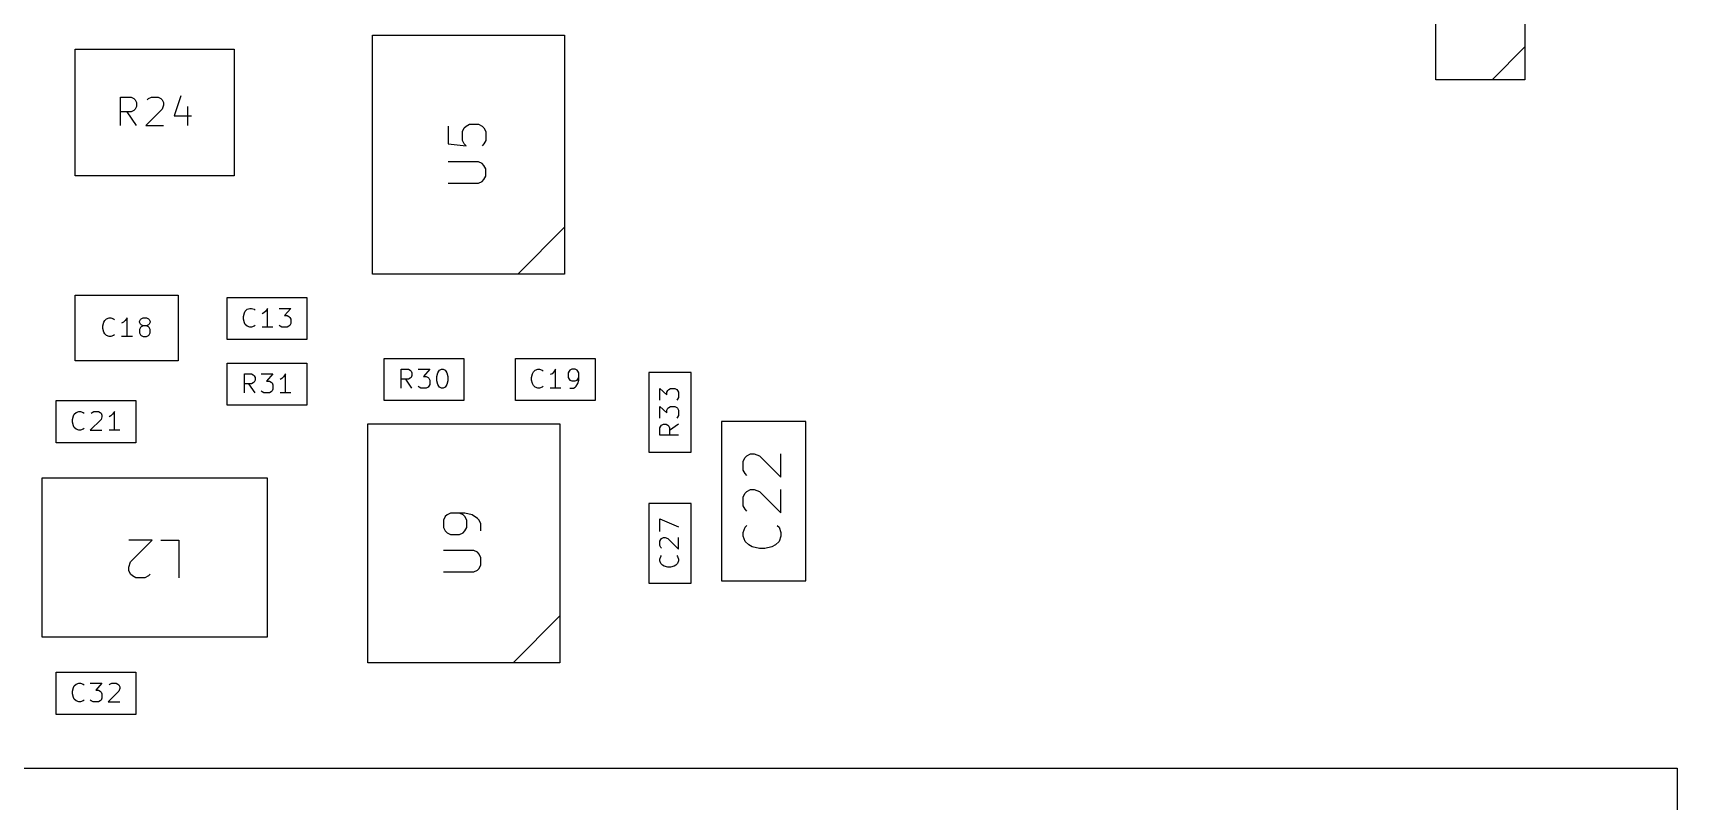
# Model space of a CAD drawing. Extents: x -4 to 236, y -200 to -70.
# Drawn here: x 23.9 to 59, y -113.7 to -97.3 of the extents above; entities that cross this region are included whole.
import ezdxf

# ---------------------------------------------------------------- set-up
doc = ezdxf.new("R2010")
doc.units = 0
doc.layers.add('BLACK', color=7, linetype='CONTINUOUS')

msp = doc.modelspace()

# ---------------------------------------------------------------- linework, layer by layer
at = {"layer": 'BLACK', "linetype": 'CONTINUOUS'}
for p, q in [((53.85, -98.3), (53.85, -95.1)), ((55.75, -95.1), (55.75, -98.3)), ((31.15, -102.45), (31.15, -97.35)), ((31.15, -97.35), (35.25, -97.35)), ((35.25, -97.35), (35.25, -102.45)), ((24.8, -97.65), (28.2, -97.65)), ((24.8, -100.35), (24.8, -97.65)), ((28.2, -97.65), (28.2, -100.35)), ((55.05, -98.3), (55.75, -97.6)), ((55.75, -98.3), (53.85, -98.3)), ((25.771428, -99.274451), (25.771428, -98.674451)), ((25.771428, -98.674451), (25.999999, -98.674451)), ((25.999999, -98.674451), (26.057142, -98.703022)), ((26.057142, -98.960165), (25.999999, -98.988737)), ((26.057142, -98.703022), (26.085713, -98.731594)), ((26.085713, -98.931594), (26.057142, -98.960165)), ((26.085713, -98.731594), (26.114285, -98.788737)), ((26.114285, -98.874451), (26.085713, -98.931594)), ((26.114285, -98.788737), (26.114285, -98.874451)), ((26.657142, -98.931594), (26.314285, -99.274451)), ((26.342856, -98.731594), (26.371428, -98.703022)), ((26.371428, -98.703022), (26.428571, -98.674451)), ((26.428571, -98.674451), (26.571428, -98.674451)), ((26.571428, -98.674451), (26.628571, -98.703022)), ((26.628571, -98.703022), (26.657142, -98.731594)), ((26.657142, -98.731594), (26.685713, -98.788737)), ((26.685713, -98.84588), (26.657142, -98.931594)), ((26.685713, -98.788737), (26.685713, -98.84588)), ((27.057142, -98.64588), (26.914285, -99.074451)), ((27.2, -98.874451), (27.2, -99.274451)), ((25.999999, -98.988737), (25.771428, -98.988737)), ((26.114285, -99.274451), (25.914285, -98.988737)), ((26.314285, -99.274451), (26.685713, -99.274451)), ((26.914285, -99.074451), (27.285714, -99.074451)), ((32.765935, -99.290476), (32.765935, -99.671428)), ((33.070697, -99.404762), (33.108792, -99.328571)), ((33.108792, -99.328571), (33.146887, -99.290476)), ((33.146887, -99.290476), (33.223078, -99.252381)), ((33.223078, -99.252381), (33.413554, -99.252381)), ((33.413554, -99.252381), (33.489744, -99.290476)), ((33.489744, -99.290476), (33.52784, -99.328571)), ((33.52784, -99.328571), (33.565935, -99.404762)), ((32.765935, -99.671428), (33.146887, -99.709524)), ((33.070697, -99.595238), (33.070697, -99.404762)), ((33.108792, -99.671428), (33.070697, -99.595238)), ((33.146887, -99.709524), (33.108792, -99.671428)), ((33.52784, -99.671428), (33.489744, -99.709524)), ((33.565935, -99.595238), (33.52784, -99.671428)), ((33.565935, -99.404762), (33.565935, -99.595238)), ((28.2, -100.35), (24.8, -100.35)), ((33.413554, -100.05238), (32.765935, -100.05238)), ((33.489744, -100.090476), (33.413554, -100.05238)), ((33.52784, -100.128571), (33.489744, -100.090476)), ((33.565935, -100.204761), (33.52784, -100.128571)), ((33.52784, -100.433333), (33.565935, -100.357142)), ((33.565935, -100.357142), (33.565935, -100.204761)), ((32.765935, -100.509523), (33.413554, -100.509523)), ((33.413554, -100.509523), (33.489744, -100.471428)), ((33.489744, -100.471428), (33.52784, -100.433333)), ((34.25, -102.45), (35.25, -101.45)), ((35.25, -102.45), (31.15, -102.45)), ((24.8, -104.3), (24.8, -102.9)), ((24.8, -102.9), (27, -102.9)), ((27, -102.9), (27, -104.3)), ((28.05, -102.95), (29.75, -102.95)), ((28.05, -103.85), (28.05, -102.95)), ((28.471428, -103.202015), (28.528571, -103.182967)), ((28.528571, -103.182967), (28.566667, -103.182967)), ((28.566667, -103.182967), (28.623809, -103.202015)), ((28.909524, -103.182967), (28.871428, -103.24011)), ((28.909524, -103.582967), (28.909524, -103.182967)), ((29.157142, -103.182967), (29.404761, -103.182967)), ((29.404761, -103.182967), (29.271428, -103.335348)), ((29.75, -102.95), (29.75, -103.85)), ((25.395238, -103.554396), (25.414286, -103.478205)), ((25.414286, -103.478205), (25.433333, -103.44011)), ((25.433333, -103.44011), (25.471428, -103.402015)), ((25.471428, -103.402015), (25.528571, -103.382967)), ((25.528571, -103.382967), (25.566667, -103.382967)), ((25.566667, -103.382967), (25.623809, -103.402015)), ((25.623809, -103.402015), (25.642857, -103.421062)), ((25.833333, -103.478205), (25.795238, -103.497253)), ((25.871428, -103.44011), (25.833333, -103.478205)), ((25.909524, -103.382967), (25.871428, -103.44011)), ((25.909524, -103.782967), (25.909524, -103.382967)), ((26.17619, -103.459158), (26.195238, -103.421062)), ((26.17619, -103.478205), (26.17619, -103.459158)), ((26.195238, -103.5163), (26.17619, -103.478205)), ((26.195238, -103.421062), (26.214285, -103.402015)), ((26.214285, -103.535348), (26.195238, -103.5163)), ((26.214285, -103.402015), (26.25238, -103.382967)), ((26.25238, -103.554396), (26.214285, -103.535348)), ((26.25238, -103.382967), (26.328571, -103.382967)), ((26.328571, -103.382967), (26.366666, -103.402015)), ((26.366666, -103.535348), (26.328571, -103.554396)), ((26.366666, -103.402015), (26.385714, -103.421062)), ((26.385714, -103.5163), (26.366666, -103.535348)), ((26.385714, -103.421062), (26.404761, -103.459158)), ((26.404761, -103.478205), (26.385714, -103.5163)), ((26.404761, -103.459158), (26.404761, -103.478205)), ((28.395238, -103.354396), (28.414286, -103.278205)), ((28.395238, -103.411539), (28.395238, -103.354396)), ((28.414286, -103.487729), (28.395238, -103.411539)), ((28.414286, -103.278205), (28.433333, -103.24011)), ((28.433333, -103.525824), (28.414286, -103.487729)), ((28.433333, -103.24011), (28.471428, -103.202015)), ((28.471428, -103.56392), (28.433333, -103.525824)), ((28.623809, -103.202015), (28.642857, -103.221062)), ((28.642857, -103.544872), (28.623809, -103.56392)), ((28.833333, -103.278205), (28.795238, -103.297253)), ((28.871428, -103.24011), (28.833333, -103.278205)), ((29.17619, -103.56392), (29.157142, -103.544872)), ((29.271428, -103.335348), (29.328571, -103.335348)), ((29.328571, -103.335348), (29.366666, -103.354396)), ((29.366666, -103.354396), (29.385714, -103.373443)), ((29.385714, -103.544872), (29.366666, -103.56392)), ((29.385714, -103.373443), (29.404761, -103.411539)), ((29.404761, -103.506777), (29.385714, -103.544872)), ((29.404761, -103.411539), (29.404761, -103.506777)), ((25.395238, -103.611539), (25.395238, -103.554396)), ((25.414286, -103.687729), (25.395238, -103.611539)), ((25.433333, -103.725824), (25.414286, -103.687729)), ((25.471428, -103.76392), (25.433333, -103.725824)), ((25.528571, -103.782967), (25.471428, -103.76392)), ((25.566667, -103.782967), (25.528571, -103.782967)), ((25.623809, -103.76392), (25.566667, -103.782967)), ((25.642857, -103.744872), (25.623809, -103.76392)), ((26.023809, -103.782967), (25.795238, -103.782967)), ((26.195238, -103.592491), (26.17619, -103.630586)), ((26.17619, -103.630586), (26.17619, -103.706777)), ((26.17619, -103.706777), (26.195238, -103.744872)), ((26.214285, -103.573443), (26.195238, -103.592491)), ((26.195238, -103.744872), (26.214285, -103.76392)), ((26.25238, -103.554396), (26.214285, -103.573443)), ((26.214285, -103.76392), (26.25238, -103.782967)), ((26.328571, -103.554396), (26.25238, -103.554396)), ((26.25238, -103.782967), (26.328571, -103.782967)), ((26.366666, -103.573443), (26.328571, -103.554396)), ((26.328571, -103.782967), (26.366666, -103.76392)), ((26.385714, -103.592491), (26.366666, -103.573443)), ((26.366666, -103.76392), (26.385714, -103.744872)), ((26.404761, -103.630586), (26.385714, -103.592491)), ((26.385714, -103.744872), (26.404761, -103.706777)), ((26.404761, -103.706777), (26.404761, -103.630586)), ((29.75, -103.85), (28.05, -103.85)), ((28.528571, -103.582967), (28.471428, -103.56392)), ((28.566667, -103.582967), (28.528571, -103.582967)), ((28.623809, -103.56392), (28.566667, -103.582967)), ((29.023809, -103.582967), (28.795238, -103.582967)), ((29.214285, -103.582967), (29.17619, -103.56392)), ((29.328571, -103.582967), (29.214285, -103.582967)), ((29.366666, -103.56392), (29.328571, -103.582967)), ((27, -104.3), (24.8, -104.3)), ((28.05, -104.35), (29.75, -104.35)), ((28.05, -105.25), (28.05, -104.35)), ((28.414286, -104.982967), (28.414286, -104.582967)), ((28.414286, -104.582967), (28.566667, -104.582967)), ((28.566667, -104.582967), (28.604762, -104.602015)), ((28.77619, -104.582967), (29.023809, -104.582967)), ((29.023809, -104.582967), (28.890476, -104.735348)), ((29.290476, -104.582967), (29.25238, -104.64011)), ((29.290476, -104.982967), (29.290476, -104.582967)), ((29.75, -104.35), (29.75, -105.25)), ((31.4, -104.25), (33.1, -104.25)), ((31.4, -105.15), (31.4, -104.25)), ((31.764286, -104.882967), (31.764286, -104.482967)), ((31.764286, -104.482967), (31.916667, -104.482967)), ((31.916667, -104.482967), (31.954762, -104.502015)), ((31.954762, -104.502015), (31.973809, -104.521062)), ((31.973809, -104.521062), (31.992857, -104.559158)), ((31.992857, -104.559158), (31.992857, -104.6163)), ((32.12619, -104.482967), (32.373809, -104.482967)), ((32.373809, -104.482967), (32.240476, -104.635348)), ((32.52619, -104.635348), (32.545238, -104.559158)), ((32.545238, -104.559158), (32.564285, -104.521062)), ((32.564285, -104.521062), (32.583333, -104.502015)), ((32.583333, -104.502015), (32.621428, -104.482967)), ((32.621428, -104.482967), (32.659523, -104.482967)), ((32.659523, -104.482967), (32.697619, -104.502015)), ((32.697619, -104.502015), (32.716666, -104.521062)), ((32.716666, -104.521062), (32.735714, -104.559158)), ((32.735714, -104.559158), (32.754761, -104.635348)), ((33.1, -104.25), (33.1, -105.15)), ((34.2, -104.25), (35.9, -104.25)), ((34.2, -105.15), (34.2, -104.25)), ((34.545238, -104.654396), (34.564286, -104.578205)), ((34.564286, -104.578205), (34.583333, -104.54011)), ((34.583333, -104.54011), (34.621428, -104.502015)), ((34.621428, -104.502015), (34.678571, -104.482967)), ((34.678571, -104.482967), (34.716667, -104.482967)), ((34.716667, -104.482967), (34.773809, -104.502015)), ((34.773809, -104.502015), (34.792857, -104.521062)), ((34.983333, -104.578205), (34.945238, -104.597253)), ((35.021428, -104.54011), (34.983333, -104.578205)), ((35.059524, -104.482967), (35.021428, -104.54011)), ((35.059524, -104.882967), (35.059524, -104.482967)), ((35.345238, -104.521062), (35.32619, -104.559158)), ((35.32619, -104.559158), (35.32619, -104.654396)), ((35.364285, -104.502015), (35.345238, -104.521062)), ((35.40238, -104.482967), (35.364285, -104.502015)), ((35.478571, -104.482967), (35.40238, -104.482967)), ((35.516666, -104.502015), (35.478571, -104.482967)), ((35.535714, -104.521062), (35.516666, -104.502015)), ((35.554761, -104.559158), (35.535714, -104.521062)), ((35.554761, -104.711539), (35.554761, -104.559158)), ((35.9, -104.25), (35.9, -105.15)), ((37.95, -104.55), (37.05, -104.55)), ((37.05, -104.55), (37.05, -106.25)), ((37.95, -106.25), (37.95, -104.55)), ((28.566667, -104.792491), (28.414286, -104.792491)), ((28.642857, -104.982967), (28.509524, -104.792491)), ((28.604762, -104.773443), (28.566667, -104.792491)), ((28.604762, -104.602015), (28.623809, -104.621062)), ((28.623809, -104.754396), (28.604762, -104.773443)), ((28.623809, -104.621062), (28.642857, -104.659158)), ((28.642857, -104.7163), (28.623809, -104.754396)), ((28.642857, -104.659158), (28.642857, -104.7163)), ((28.795238, -104.96392), (28.77619, -104.944872)), ((28.890476, -104.735348), (28.947619, -104.735348)), ((28.947619, -104.735348), (28.985714, -104.754396)), ((28.985714, -104.754396), (29.004762, -104.773443)), ((29.004762, -104.944872), (28.985714, -104.96392)), ((29.004762, -104.773443), (29.023809, -104.811539)), ((29.023809, -104.906777), (29.004762, -104.944872)), ((29.023809, -104.811539), (29.023809, -104.906777)), ((29.214285, -104.678205), (29.17619, -104.697253)), ((29.25238, -104.64011), (29.214285, -104.678205)), ((31.916667, -104.692491), (31.764286, -104.692491)), ((31.992857, -104.882967), (31.859524, -104.692491)), ((31.954762, -104.673443), (31.916667, -104.692491)), ((31.973809, -104.654396), (31.954762, -104.673443)), ((31.992857, -104.6163), (31.973809, -104.654396)), ((32.145238, -104.86392), (32.12619, -104.844872)), ((32.183333, -104.882967), (32.145238, -104.86392)), ((32.297619, -104.882967), (32.183333, -104.882967)), ((32.240476, -104.635348), (32.297619, -104.635348)), ((32.297619, -104.635348), (32.335714, -104.654396)), ((32.335714, -104.86392), (32.297619, -104.882967)), ((32.335714, -104.654396), (32.354762, -104.673443)), ((32.354762, -104.844872), (32.335714, -104.86392)), ((32.354762, -104.673443), (32.373809, -104.711539)), ((32.373809, -104.806777), (32.354762, -104.844872)), ((32.373809, -104.711539), (32.373809, -104.806777)), ((32.52619, -104.730586), (32.52619, -104.635348)), ((32.545238, -104.806777), (32.52619, -104.730586)), ((32.564285, -104.844872), (32.545238, -104.806777)), ((32.583333, -104.86392), (32.564285, -104.844872)), ((32.621428, -104.882967), (32.583333, -104.86392)), ((32.659523, -104.882967), (32.621428, -104.882967)), ((32.697619, -104.86392), (32.659523, -104.882967)), ((32.716666, -104.844872), (32.697619, -104.86392)), ((32.735714, -104.806777), (32.716666, -104.844872)), ((32.754761, -104.730586), (32.735714, -104.806777)), ((32.754761, -104.635348), (32.754761, -104.730586)), ((34.545238, -104.711539), (34.545238, -104.654396)), ((34.564286, -104.787729), (34.545238, -104.711539)), ((34.583333, -104.825824), (34.564286, -104.787729)), ((34.621428, -104.86392), (34.583333, -104.825824)), ((34.678571, -104.882967), (34.621428, -104.86392)), ((34.716667, -104.882967), (34.678571, -104.882967)), ((34.773809, -104.86392), (34.716667, -104.882967)), ((34.792857, -104.844872), (34.773809, -104.86392)), ((35.173809, -104.882967), (34.945238, -104.882967)), ((35.32619, -104.654396), (35.345238, -104.692491)), ((35.345238, -104.692491), (35.364285, -104.711539)), ((35.364285, -104.711539), (35.40238, -104.730586)), ((35.364285, -104.882967), (35.440476, -104.882967)), ((35.40238, -104.730586), (35.478571, -104.730586)), ((35.440476, -104.882967), (35.478571, -104.86392)), ((35.478571, -104.730586), (35.516666, -104.711539)), ((35.478571, -104.86392), (35.497619, -104.844872)), ((35.497619, -104.844872), (35.535714, -104.787729)), ((35.516666, -104.711539), (35.535714, -104.692491)), ((35.535714, -104.692491), (35.554761, -104.654396)), ((35.535714, -104.787729), (35.554761, -104.711539)), ((37.282967, -105.142857), (37.282967, -104.895238)), ((37.282967, -104.895238), (37.435348, -105.028571)), ((37.435348, -104.971428), (37.454396, -104.933333)), ((37.454396, -104.933333), (37.473443, -104.914285)), ((37.473443, -104.914285), (37.511539, -104.895238)), ((37.511539, -104.895238), (37.606777, -104.895238)), ((37.606777, -104.895238), (37.644872, -104.914285)), ((37.644872, -104.914285), (37.66392, -104.933333)), ((37.66392, -104.933333), (37.682967, -104.971428)), ((24.4, -106.05), (24.4, -105.15)), ((24.4, -105.15), (26.1, -105.15)), ((26.1, -105.15), (26.1, -106.05)), ((29.75, -105.25), (28.05, -105.25)), ((28.833333, -104.982967), (28.795238, -104.96392)), ((28.947619, -104.982967), (28.833333, -104.982967)), ((28.985714, -104.96392), (28.947619, -104.982967)), ((29.404761, -104.982967), (29.17619, -104.982967)), ((33.1, -105.15), (31.4, -105.15)), ((35.9, -105.15), (34.2, -105.15)), ((37.282967, -105.523809), (37.282967, -105.27619)), ((37.282967, -105.27619), (37.435348, -105.409523)), ((37.435348, -105.028571), (37.435348, -104.971428)), ((37.454396, -105.314285), (37.473443, -105.295237)), ((37.473443, -105.295237), (37.511539, -105.27619)), ((37.511539, -105.27619), (37.606777, -105.27619)), ((37.606777, -105.27619), (37.644872, -105.295237)), ((37.66392, -105.123809), (37.644872, -105.142857)), ((37.644872, -105.295237), (37.66392, -105.314285)), ((37.682967, -105.085714), (37.66392, -105.123809)), ((37.682967, -104.971428), (37.682967, -105.085714)), ((24.745238, -105.554396), (24.764286, -105.478205)), ((24.745238, -105.611539), (24.745238, -105.554396)), ((24.764286, -105.687729), (24.745238, -105.611539)), ((24.764286, -105.478205), (24.783333, -105.44011)), ((24.783333, -105.44011), (24.821428, -105.402015)), ((24.821428, -105.402015), (24.878571, -105.382967)), ((24.878571, -105.382967), (24.916667, -105.382967)), ((24.916667, -105.382967), (24.973809, -105.402015)), ((24.973809, -105.402015), (24.992857, -105.421062)), ((25.354762, -105.554396), (25.12619, -105.782967)), ((25.145238, -105.421062), (25.164286, -105.402015)), ((25.164286, -105.402015), (25.202381, -105.382967)), ((25.202381, -105.382967), (25.297619, -105.382967)), ((25.297619, -105.382967), (25.335714, -105.402015)), ((25.335714, -105.402015), (25.354762, -105.421062)), ((25.354762, -105.421062), (25.373809, -105.459158)), ((25.373809, -105.497253), (25.354762, -105.554396)), ((25.373809, -105.459158), (25.373809, -105.497253)), ((25.564285, -105.478205), (25.52619, -105.497253)), ((25.60238, -105.44011), (25.564285, -105.478205)), ((25.640476, -105.382967), (25.60238, -105.44011)), ((25.640476, -105.782967), (25.640476, -105.382967)), ((31.05, -110.75), (31.05, -105.65)), ((31.05, -105.65), (35.15, -105.65)), ((35.15, -105.65), (35.15, -110.75)), ((37.435348, -105.35238), (37.454396, -105.314285)), ((37.435348, -105.409523), (37.435348, -105.35238)), ((37.66392, -105.504761), (37.644872, -105.523809)), ((37.66392, -105.314285), (37.682967, -105.35238)), ((37.682967, -105.466666), (37.66392, -105.504761)), ((37.682967, -105.35238), (37.682967, -105.466666)), ((40.4, -105.6), (38.6, -105.6)), ((38.6, -105.6), (38.6, -109)), ((40.4, -109), (40.4, -105.6)), ((24.783333, -105.725824), (24.764286, -105.687729)), ((24.821428, -105.76392), (24.783333, -105.725824)), ((24.878571, -105.782967), (24.821428, -105.76392)), ((24.916667, -105.782967), (24.878571, -105.782967)), ((24.973809, -105.76392), (24.916667, -105.782967)), ((24.992857, -105.744872), (24.973809, -105.76392)), ((25.12619, -105.782967), (25.373809, -105.782967)), ((25.754761, -105.782967), (25.52619, -105.782967)), ((37.282967, -105.733332), (37.302015, -105.695237)), ((37.282967, -105.885713), (37.282967, -105.733332)), ((37.682967, -105.885713), (37.282967, -105.885713)), ((37.302015, -105.695237), (37.321062, -105.67619)), ((37.321062, -105.67619), (37.359158, -105.657142)), ((37.359158, -105.657142), (37.4163, -105.657142)), ((37.4163, -105.657142), (37.454396, -105.67619)), ((37.454396, -105.67619), (37.473443, -105.695237)), ((37.473443, -105.695237), (37.492491, -105.733332)), ((37.682967, -105.657142), (37.492491, -105.790475)), ((37.492491, -105.733332), (37.492491, -105.885713)), ((26.1, -106.05), (24.4, -106.05)), ((37.05, -106.25), (37.95, -106.25)), ((39.10403, -106.366666), (39.142125, -106.328571)), ((39.142125, -106.328571), (39.218316, -106.290476)), ((39.218316, -106.290476), (39.294506, -106.290476)), ((39.294506, -106.290476), (39.408792, -106.328571)), ((39.408792, -106.328571), (39.865935, -106.785714)), ((39.865935, -106.785714), (39.865935, -106.290476)), ((39.065935, -106.442857), (39.10403, -106.366666)), ((39.065935, -106.633333), (39.065935, -106.442857)), ((39.10403, -106.709523), (39.065935, -106.633333)), ((24.1, -110.2), (24.1, -106.8)), ((24.1, -106.8), (28.9, -106.8)), ((28.9, -106.8), (28.9, -110.2)), ((39.142125, -106.747619), (39.10403, -106.709523)), ((39.142125, -107.090476), (39.218316, -107.052381)), ((39.218316, -107.052381), (39.294506, -107.052381)), ((39.294506, -107.052381), (39.408792, -107.090476)), ((39.865935, -107.547619), (39.865935, -107.052381)), ((37.95, -107.35), (37.05, -107.35)), ((37.05, -107.35), (37.05, -109.05)), ((37.95, -109.05), (37.95, -107.35)), ((39.065935, -107.204762), (39.10403, -107.128571)), ((39.065935, -107.395238), (39.065935, -107.204762)), ((39.10403, -107.471428), (39.065935, -107.395238)), ((39.10403, -107.128571), (39.142125, -107.090476)), ((39.408792, -107.090476), (39.865935, -107.547619)), ((32.70403, -107.628571), (32.665935, -107.704762)), ((32.665935, -107.704762), (32.665935, -107.857143)), ((32.742125, -107.590476), (32.70403, -107.628571)), ((32.818316, -107.552381), (32.742125, -107.590476)), ((33.123078, -107.552381), (32.818316, -107.552381)), ((33.084982, -107.590476), (33.008792, -107.552381)), ((33.123078, -107.628571), (33.084982, -107.590476)), ((33.275459, -107.590476), (33.123078, -107.552381)), ((33.161173, -107.704762), (33.123078, -107.628571)), ((33.161173, -107.857143), (33.161173, -107.704762)), ((33.389744, -107.666666), (33.275459, -107.590476)), ((33.42784, -107.704762), (33.389744, -107.666666)), ((33.465935, -107.780952), (33.42784, -107.704762)), ((37.282967, -107.942857), (37.282967, -107.67619)), ((37.282967, -107.67619), (37.682967, -107.847619)), ((39.142125, -107.509524), (39.10403, -107.471428)), ((32.665935, -107.857143), (32.70403, -107.933333)), ((32.70403, -107.933333), (32.742125, -107.971428)), ((32.742125, -107.971428), (32.818316, -108.009524)), ((32.818316, -108.009524), (33.008792, -108.009524)), ((33.008792, -108.009524), (33.084982, -107.971428)), ((33.084982, -107.971428), (33.123078, -107.933333)), ((33.123078, -107.933333), (33.161173, -107.857143)), ((33.465935, -107.933333), (33.465935, -107.780952)), ((37.302015, -108.114285), (37.321062, -108.095237)), ((37.321062, -108.095237), (37.359158, -108.07619)), ((37.359158, -108.07619), (37.397253, -108.07619)), ((37.397253, -108.07619), (37.454396, -108.095237)), ((37.454396, -108.095237), (37.682967, -108.323809)), ((37.682967, -108.323809), (37.682967, -108.07619)), ((39.065935, -107.966666), (39.10403, -107.852381)), ((39.065935, -108.042857), (39.065935, -107.966666)), ((39.10403, -108.157143), (39.065935, -108.042857)), ((39.10403, -107.852381), (39.142125, -107.814285)), ((39.789744, -107.814285), (39.82784, -107.852381)), ((39.82784, -107.852381), (39.865935, -107.966666)), ((39.865935, -108.042857), (39.82784, -108.157143)), ((39.865935, -107.966666), (39.865935, -108.042857)), ((26.442857, -108.134064), (25.947619, -108.134064)), ((25.985714, -108.591207), (26.442857, -108.134064)), ((26.633333, -108.134064), (27.014285, -108.134064)), ((27.014285, -108.134064), (27.014285, -108.934064)), ((33.313554, -108.35238), (32.665935, -108.35238)), ((33.389744, -108.390476), (33.313554, -108.35238)), ((33.42784, -108.428571), (33.389744, -108.390476)), ((33.465935, -108.504761), (33.42784, -108.428571)), ((37.282967, -108.15238), (37.302015, -108.114285)), ((37.282967, -108.247618), (37.282967, -108.15238)), ((37.302015, -108.285713), (37.282967, -108.247618)), ((37.321062, -108.304761), (37.302015, -108.285713)), ((37.302015, -108.47619), (37.321062, -108.457142)), ((37.644872, -108.457142), (37.66392, -108.47619)), ((39.18022, -108.233333), (39.10403, -108.157143)), ((39.256411, -108.271428), (39.18022, -108.233333)), ((39.408792, -108.309524), (39.256411, -108.271428)), ((39.523078, -108.309524), (39.408792, -108.309524)), ((39.675459, -108.271428), (39.523078, -108.309524)), ((39.751649, -108.233333), (39.675459, -108.271428)), ((39.82784, -108.157143), (39.751649, -108.233333)), ((25.947619, -108.705493), (25.985714, -108.591207)), ((25.947619, -108.781683), (25.947619, -108.705493)), ((25.985714, -108.857874), (25.947619, -108.781683)), ((32.665935, -108.809523), (33.313554, -108.809523)), ((33.313554, -108.809523), (33.389744, -108.771428)), ((33.389744, -108.771428), (33.42784, -108.733333)), ((33.42784, -108.733333), (33.465935, -108.657142)), ((33.465935, -108.657142), (33.465935, -108.504761)), ((37.282967, -108.533332), (37.302015, -108.47619)), ((37.282967, -108.571428), (37.282967, -108.533332)), ((37.302015, -108.628571), (37.282967, -108.571428)), ((37.34011, -108.666666), (37.302015, -108.628571)), ((37.378205, -108.685713), (37.34011, -108.666666)), ((37.454396, -108.704761), (37.378205, -108.685713)), ((37.511539, -108.704761), (37.454396, -108.704761)), ((37.587729, -108.685713), (37.511539, -108.704761)), ((37.625824, -108.666666), (37.587729, -108.685713)), ((37.66392, -108.628571), (37.625824, -108.666666)), ((37.66392, -108.47619), (37.682967, -108.533332)), ((37.682967, -108.571428), (37.66392, -108.628571)), ((37.682967, -108.533332), (37.682967, -108.571428)), ((26.023809, -108.895969), (25.985714, -108.857874)), ((26.1, -108.934064), (26.023809, -108.895969)), ((26.290476, -108.934064), (26.1, -108.934064)), ((26.366666, -108.895969), (26.290476, -108.934064)), ((26.404762, -108.857874), (26.366666, -108.895969)), ((37.05, -109.05), (37.95, -109.05)), ((38.6, -109), (40.4, -109)), ((34.15, -110.75), (35.15, -109.75)), ((28.9, -110.2), (24.1, -110.2)), ((35.15, -110.75), (31.05, -110.75)), ((24.4, -111.85), (24.4, -110.95)), ((24.4, -110.95), (26.1, -110.95)), ((24.764286, -111.278205), (24.783333, -111.24011)), ((24.783333, -111.24011), (24.821428, -111.202015)), ((24.821428, -111.202015), (24.878571, -111.182967)), ((24.878571, -111.182967), (24.916667, -111.182967)), ((24.916667, -111.182967), (24.973809, -111.202015)), ((24.973809, -111.202015), (24.992857, -111.221062)), ((25.12619, -111.182967), (25.373809, -111.182967)), ((25.373809, -111.182967), (25.240476, -111.335348)), ((25.52619, -111.221062), (25.545238, -111.202015)), ((25.545238, -111.202015), (25.583333, -111.182967)), ((25.583333, -111.182967), (25.678571, -111.182967)), ((25.678571, -111.182967), (25.716666, -111.202015)), ((25.716666, -111.202015), (25.735714, -111.221062)), ((25.735714, -111.221062), (25.754761, -111.259158)), ((25.754761, -111.259158), (25.754761, -111.297253)), ((26.1, -110.95), (26.1, -111.85)), ((24.745238, -111.354396), (24.764286, -111.278205)), ((24.745238, -111.411539), (24.745238, -111.354396)), ((24.764286, -111.487729), (24.745238, -111.411539)), ((24.783333, -111.525824), (24.764286, -111.487729)), ((24.821428, -111.56392), (24.783333, -111.525824)), ((24.878571, -111.582967), (24.821428, -111.56392)), ((24.916667, -111.582967), (24.878571, -111.582967)), ((24.973809, -111.56392), (24.916667, -111.582967)), ((24.992857, -111.544872), (24.973809, -111.56392)), ((25.145238, -111.56392), (25.12619, -111.544872)), ((25.183333, -111.582967), (25.145238, -111.56392)), ((25.297619, -111.582967), (25.183333, -111.582967)), ((25.240476, -111.335348), (25.297619, -111.335348)), ((25.297619, -111.335348), (25.335714, -111.354396)), ((25.335714, -111.56392), (25.297619, -111.582967)), ((25.335714, -111.354396), (25.354762, -111.373443)), ((25.354762, -111.544872), (25.335714, -111.56392)), ((25.354762, -111.373443), (25.373809, -111.411539)), ((25.373809, -111.506777), (25.354762, -111.544872)), ((25.373809, -111.411539), (25.373809, -111.506777)), ((25.735714, -111.354396), (25.507142, -111.582967)), ((25.507142, -111.582967), (25.754761, -111.582967)), ((25.754761, -111.297253), (25.735714, -111.354396)), ((26.1, -111.85), (24.4, -111.85)), ((23, -113), (59, -113)), ((59, -113), (59, -143))]:
    msp.add_line(p, q, dxfattribs=at)

doc.saveas('drawing.dxf')
